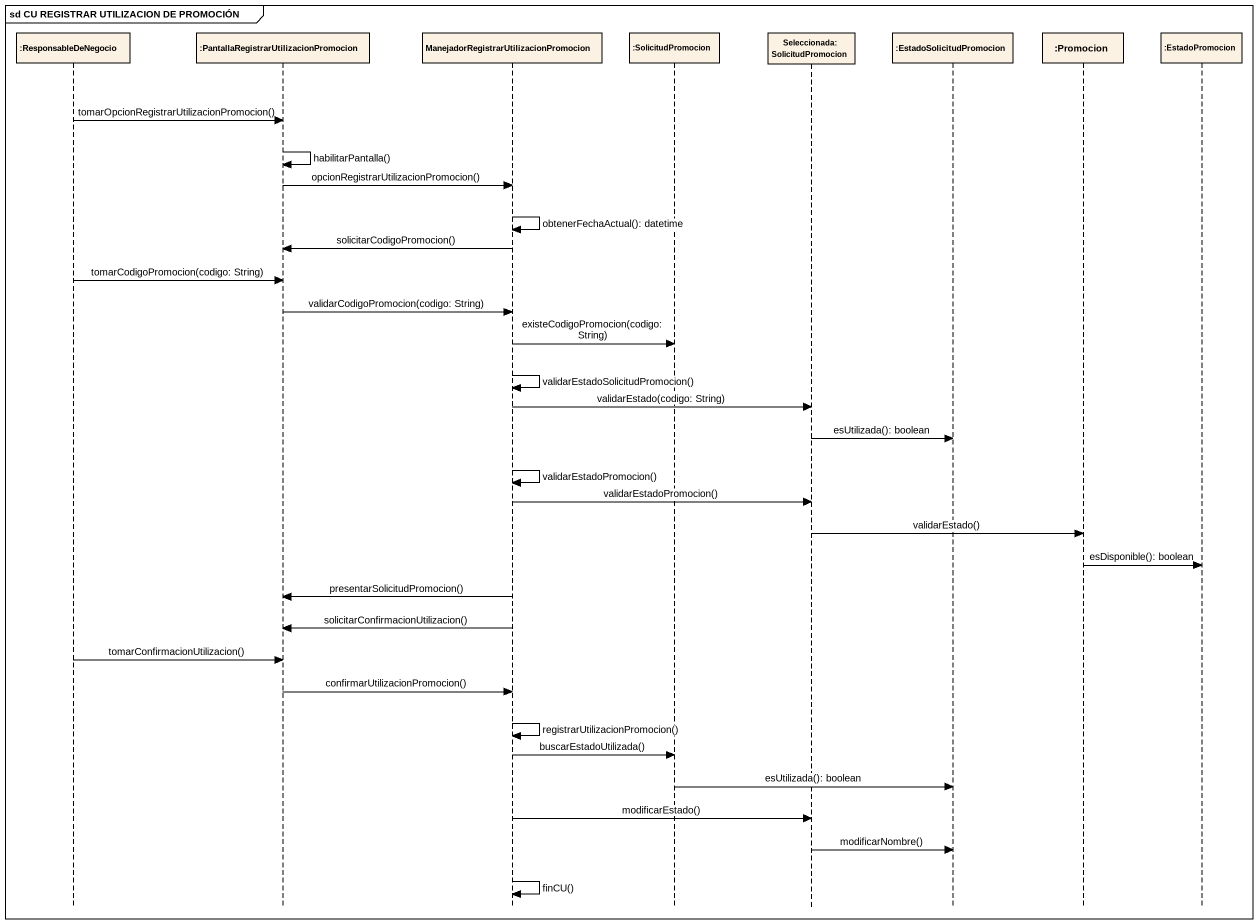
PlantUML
@startuml
mainframe sd CU REGISTRAR UTILIZACION DE PROMOCIÓN
hide footbox
participant ":ResponsableDeNegocio" as ResponsableDeNegocio
participant ":PantallaRegistrarUtilizacionPromocion" as PantallaRegistrarUtilizacion
participant "ManejadorRegistrarUtilizacionPromocion" as ManejadorRegistrarUtilizacio
participant ":SolicitudPromocion" as SolicitudPromocion
participant "Seleccionada: SolicitudPromocion" as Seleccionada
participant ":EstadoSolicitudPromocion" as EstadoSolicitudPromocion
participant ":Promocion" as Promocion
participant ":EstadoPromocion" as EstadoPromocion

ResponsableDeNegocio -> PantallaRegistrarUtilizacion : tomarOpcionRegistrarUtilizacionPromocion()
PantallaRegistrarUtilizacion -> PantallaRegistrarUtilizacion : habilitarPantalla()
PantallaRegistrarUtilizacion -> ManejadorRegistrarUtilizacio : opcionRegistrarUtilizacionPromocion()
ManejadorRegistrarUtilizacio -> ManejadorRegistrarUtilizacio : obtenerFechaActual(): datetime
ManejadorRegistrarUtilizacio -> PantallaRegistrarUtilizacion : solicitarCodigoPromocion()
ResponsableDeNegocio -> PantallaRegistrarUtilizacion : tomarCodigoPromocion(codigo: String)
PantallaRegistrarUtilizacion -> ManejadorRegistrarUtilizacio : validarCodigoPromocion(codigo: String)
ManejadorRegistrarUtilizacio -> SolicitudPromocion : existeCodigoPromocion(codigo: String)
ManejadorRegistrarUtilizacio -> ManejadorRegistrarUtilizacio : validarEstadoSolicitudPromocion()
ManejadorRegistrarUtilizacio -> Seleccionada : validarEstado(codigo: String)
Seleccionada -> EstadoSolicitudPromocion : esUtilizada(): boolean
ManejadorRegistrarUtilizacio -> ManejadorRegistrarUtilizacio : validarEstadoPromocion()
ManejadorRegistrarUtilizacio -> Seleccionada : validarEstadoPromocion()
Seleccionada -> Promocion : validarEstado()
Promocion -> EstadoPromocion : esDisponible(): boolean
ManejadorRegistrarUtilizacio -> PantallaRegistrarUtilizacion : presentarSolicitudPromocion()
ManejadorRegistrarUtilizacio -> PantallaRegistrarUtilizacion : solicitarConfirmacionUtilizacion()
ResponsableDeNegocio -> PantallaRegistrarUtilizacion : tomarConfirmacionUtilizacion()
PantallaRegistrarUtilizacion -> ManejadorRegistrarUtilizacio : confirmarUtilizacionPromocion()
ManejadorRegistrarUtilizacio -> ManejadorRegistrarUtilizacio : registrarUtilizacionPromocion()
ManejadorRegistrarUtilizacio -> SolicitudPromocion : buscarEstadoUtilizada()
SolicitudPromocion -> EstadoSolicitudPromocion : esUtilizada(): boolean
ManejadorRegistrarUtilizacio -> Seleccionada : modificarEstado()
Seleccionada -> EstadoSolicitudPromocion : modificarNombre()
ManejadorRegistrarUtilizacio -> ManejadorRegistrarUtilizacio : finCU()
@enduml
